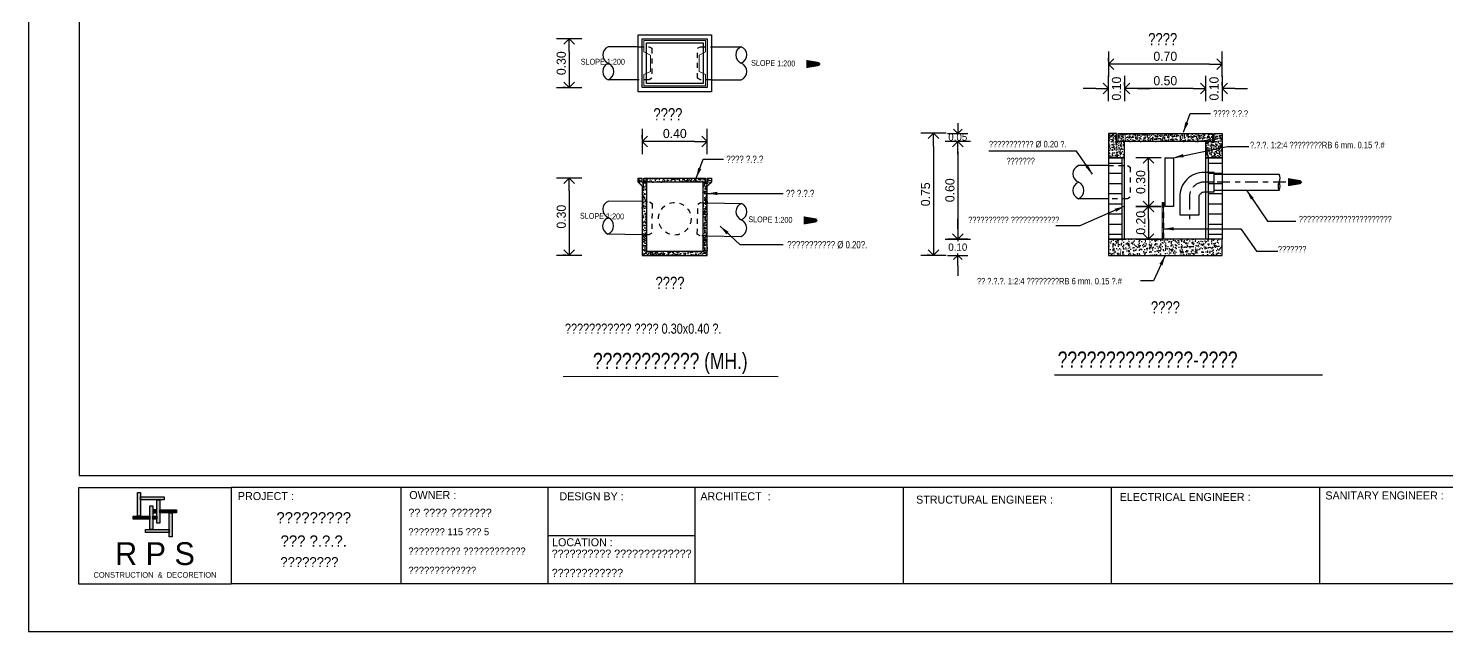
# Model space of a CAD drawing. Header units: inches. Extents: x -1366 to 1207, y -585 to 2554.
# Drawn here: x 712.48 to 740.4, y 2044.13 to 2056 of the extents above; entities that cross this region are included whole.
import ezdxf
from ezdxf.enums import TextEntityAlignment as Align

# ---------------------------------------------------------------- set-up
doc = ezdxf.new("R2010")
doc.units = ezdxf.units.IN
doc.header["$MEASUREMENT"] = 0
doc.header["$PDSIZE"] = 0.05
doc.linetypes.add('CENTER', pattern=[1.625, 1.25, -0.125, 0.125, -0.125])
doc.linetypes.add('HIDDEN2', pattern=[0.1875, 0.125, -0.0625])
doc.layers.get('0').update_dxf_attribs({"linetype": 'CONTINUOUS'})
doc.layers.get('DEFPOINTS').update_dxf_attribs({"linetype": 'CONTINUOUS'})
for name, color, linetype in [('2', 2, 'CONTINUOUS'), ('A-TEXT', 6, 'CONTINUOUS'), ('DIM_WAST', 20, 'CONTINUOUS'), ('DIMENSION', 1, 'CONTINUOUS'), ('HATCH', 8, 'CONTINUOUS'), ('HEAD', 7, 'CONTINUOUS'), ('L', 2, 'CONTINUOUS'), ('Line', 6, 'CONTINUOUS'), ('PUMP', 7, 'CONTINUOUS'), ('TEXT', 4, 'CONTINUOUS'), ('WALL', 7, 'CONTINUOUS'), ('WAST', 2, 'CONTINUOUS')]:
    doc.layers.add(name, color=color, linetype=linetype)
doc.layers.add('A-WALL', color=2, linetype='CONTINUOUS', lineweight=13)
doc.layers.add('Bodr A3', color=13, linetype='CONTINUOUS', plot=False)
doc.styles.add('ANGS', font='angsana.shx', dxfattribs={"width": 0.8})
doc.styles.add('cordia', font='CordiaUPC.ttf')
doc.styles.add('ROMANS', font='THSarabun.ttf')
doc.styles.get("Standard").update_dxf_attribs({"font": 'CordiaUPC.ttf'})
doc.styles.add('style1', font='-DB 75 Narai', dxfattribs={"height": 0.125})
doc.styles.add('style2', font='THSarabun.ttf')
doc.styles.add('Style8', font='THSarabun.ttf')
doc.dimstyles.new('A-A100', dxfattribs={"dimtxt": 0.18, "dimasz": 0.25, "dimexe": 0.125, "dimexo": 0.0625, "dimgap": 0.0625, "dimtad": 1, "dimzin": 1, "dimdsep": 46, "dimtxsty": 'ROMANS', "dimblk": 'aaa', "dimblk1": 'aaa', "dimblk2": 'aaa', "dimsah": 1, "dimcen": 0.18, "dimclrd": 251, "dimclre": 254, "dimclrt": 254, "dimadec": 0, "dimazin": 0, "dimtfac": 1, "dimtmove": 0, "dimatfit": 3, "dimldrblk": 'aaa', "dimfxl": 1, "dimarcsym": 0})
doc.dimstyles.new('A-A100-25', dxfattribs={"dimtxt": 0.18, "dimasz": 0.25, "dimexe": 0.1, "dimexo": 0, "dimgap": 0.09, "dimtad": 1, "dimlfac": 0.25, "dimzin": 1, "dimdsep": 46, "dimtxsty": 'cordia', "dimblk1": 'aaa', "dimblk2": 'aaa', "dimsah": 1, "dimcen": 0.18, "dimclrd": 1, "dimclre": 3, "dimclrt": 2, "dimadec": 0, "dimazin": 0, "dimtfac": 1, "dimtix": 1, "dimtmove": 2, "dimatfit": 3, "dimfxl": 1, "dimarcsym": 0})
pattern_1 = [(50, (385.46768, 2041.58485), (0.109310801, -0.009563451), [0.01143, -0.12573]), (355, (385.46768, 2041.58485), (-0.021145696, 0.114633986), [0.009144, -0.100584]), (100.451, (385.47679, 2041.58405), (0.0881655, 0.105070013), [0.009714, -0.106854]), (46.1842, (385.46768, 2041.61533), (0.162647425, -0.025225397), [0.017145, -0.188595]), (96.6356, (385.48124, 2041.61322), (0.14244254, 0.14845533), [0.014571, -0.160281]), (351.184, (385.46768, 2041.61533), (0.14244276, 0.14845507), [0.013716, -0.150876]), (21, (385.48292, 2041.60771), (0.090968928, -0.06135931), [0.01143, -0.12573]), (326, (385.48292, 2041.6077), (0.037081217, 0.11051278), [0.009144, -0.100584]), (71.4514, (385.4905, 2041.60259), (0.128049894, 0.049153715), [0.009714, -0.106854]), (37.5, (385.46768, 2041.584846), (0.001853162, 0.0507330233), [0, -0.0993648, 0, -0.102108, 0, -0.100965]), (7.5, (385.46768, 2041.584846), (0.0400917975, 0.060108345), [0, -0.0582168, 0, -0.0970788, 0, -0.038481]), (327.5, (385.433697, 2041.584846), (0.081354357, -0.0034372464), [0, -0.0381, 0, -0.118872, 0, -0.157734]), (317.5, (385.41846, 2041.584846), (0.088877509, 0.015255895), [0, -0.04953, 0, -0.0789432, 0, -0.112014])]
pattern_2 = [(50, (394.93572, 2052.63589), (0.109310801, -0.009563451), [0.01143, -0.12573]), (355, (394.93572, 2052.63589), (-0.021145696, 0.114633986), [0.009144, -0.100584]), (100.451, (394.94483, 2052.63509), (0.0881655, 0.105070013), [0.009714, -0.106854]), (46.1842, (394.93572, 2052.66637), (0.162647425, -0.025225397), [0.017145, -0.188595]), (96.6356, (394.94927, 2052.66427), (0.14244254, 0.14845533), [0.014571, -0.160281]), (351.184, (394.93572, 2052.66637), (0.14244276, 0.14845507), [0.013716, -0.150876]), (21, (394.95096, 2052.65875), (0.090968928, -0.06135931), [0.01143, -0.12573]), (326, (394.95096, 2052.65875), (0.037081217, 0.11051278), [0.009144, -0.100584]), (71.4514, (394.95854, 2052.65364), (0.128049894, 0.049153715), [0.009714, -0.106854]), (37.5, (394.93572, 2052.63589), (0.001853162, 0.0507330233), [0, -0.0993648, 0, -0.102108, 0, -0.100965]), (7.5, (394.93572, 2052.63589), (0.0400917975, 0.060108345), [0, -0.0582168, 0, -0.0970788, 0, -0.038481]), (327.5, (394.901735, 2052.63589), (0.081354357, -0.0034372464), [0, -0.0381, 0, -0.118872, 0, -0.157734]), (317.5, (394.886495, 2052.63589), (0.088877509, 0.015255895), [0, -0.04953, 0, -0.0789432, 0, -0.112014])]

# ---------------------------------------------------------------- blocks, each defined once
blk = doc.blocks.new('aaa')
for p, q in [((-1, 0), (0, 0)), ((0, 0), (-0.42, 0.42)), ((-0.42, -0.42), (0, 0)), ((0, -1), (0, 1))]:
    blk.add_line(p, q)
blk = doc.blocks.new('*D773')
at = {"layer": 'DEFPOINTS', "color": 0, "linetype": 'Continuous', "transparency": 16777216}
for p in [(723.127, 2055.792), (723.127, 2054.832), (723.127, 2054.832)]:
    blk.add_point(p, dxfattribs=at)
at = {"layer": 'DIMENSION', "color": 3, "linetype": 'Continuous', "lineweight": -2, "transparency": 16777216}
for p, q in [((723.064, 2055.792), (723.002, 2055.792)), ((723.064, 2054.832), (723.002, 2054.832))]:
    blk.add_line(p, q, dxfattribs=at)
at = {"layer": 'DIMENSION', "color": 1, "linetype": 'Continuous', "lineweight": -2, "transparency": 16777216}
blk.add_line((723.127, 2055.542), (723.127, 2055.082), dxfattribs=at)
at = {"layer": 'DIMENSION', "color": 1, "linetype": 'Continuous', "lineweight": -2, "transparency": 16777216, "xscale": 0.25, "yscale": 0.25, "zscale": 0.25}
for p, rotation in [((723.127, 2055.792), 90), ((723.127, 2054.832), 270)]:
    blk.add_blockref('aaa', p, dxfattribs=dict(at, rotation=rotation))
at = {"layer": 'DIMENSION', "color": 2, "linetype": 'Continuous', "transparency": 16777216, "insert": (722.972, 2055.312), "char_height": 0.18, "attachment_point": 5, "rotation": 90, "style": 'ROMANS'}
blk.add_mtext('0.30', dxfattribs=at)
blk = doc.blocks.new('*D774')
at = {"layer": 'DEFPOINTS', "color": 0, "linetype": 'Continuous', "transparency": 16777216}
for p in [(724.567, 2053.773), (724.567, 2053.773), (725.847, 2053.773)]:
    blk.add_point(p, dxfattribs=at)
at = {"layer": 'DIMENSION', "color": 3, "linetype": 'Continuous', "lineweight": -2, "transparency": 16777216}
for p, q in [((724.567, 2053.835), (724.567, 2053.898)), ((725.847, 2053.835), (725.847, 2053.898))]:
    blk.add_line(p, q, dxfattribs=at)
at = {"layer": 'DIMENSION', "color": 1, "linetype": 'Continuous', "lineweight": -2, "transparency": 16777216}
blk.add_line((725.597, 2053.773), (724.817, 2053.773), dxfattribs=at)
at = {"layer": 'DIMENSION', "color": 1, "linetype": 'Continuous', "lineweight": -2, "transparency": 16777216, "xscale": 0.25, "yscale": 0.25, "zscale": 0.25, "rotation": 180}
blk.add_blockref('aaa', (724.567, 2053.773), dxfattribs=at)
at = {"layer": 'DIMENSION', "color": 1, "linetype": 'Continuous', "lineweight": -2, "transparency": 16777216, "xscale": 0.25, "yscale": 0.25, "zscale": 0.25}
blk.add_blockref('aaa', (725.847, 2053.773), dxfattribs=at)
at = {"layer": 'DIMENSION', "color": 2, "linetype": 'Continuous', "transparency": 16777216, "insert": (725.207, 2053.928), "char_height": 0.18, "attachment_point": 5, "style": 'ROMANS'}
blk.add_mtext('0.40', dxfattribs=at)
blk = doc.blocks.new('*D775')
at = {"layer": 'DEFPOINTS', "color": 0, "linetype": 'Continuous', "transparency": 16777216}
for p in [(723.127, 2053.053), (723.127, 2051.533), (723.127, 2051.533)]:
    blk.add_point(p, dxfattribs=at)
at = {"layer": 'DIMENSION', "color": 3, "linetype": 'Continuous', "lineweight": -2, "transparency": 16777216}
for p, q in [((723.064, 2053.053), (723.002, 2053.053)), ((723.064, 2051.533), (723.002, 2051.533))]:
    blk.add_line(p, q, dxfattribs=at)
at = {"layer": 'DIMENSION', "color": 1, "linetype": 'Continuous', "lineweight": -2, "transparency": 16777216}
blk.add_line((723.127, 2052.803), (723.127, 2051.783), dxfattribs=at)
at = {"layer": 'DIMENSION', "color": 1, "linetype": 'Continuous', "lineweight": -2, "transparency": 16777216, "xscale": 0.25, "yscale": 0.25, "zscale": 0.25}
for p, rotation in [((723.127, 2053.053), 90), ((723.127, 2051.533), 270)]:
    blk.add_blockref('aaa', p, dxfattribs=dict(at, rotation=rotation))
at = {"layer": 'DIMENSION', "color": 2, "linetype": 'Continuous', "transparency": 16777216, "insert": (722.972, 2052.293), "char_height": 0.18, "attachment_point": 5, "rotation": 90, "style": 'ROMANS'}
blk.add_mtext('0.30', dxfattribs=at)
blk = doc.blocks.new('*D778')
at = {"layer": 'DEFPOINTS', "color": 0, "linetype": 'Continuous', "transparency": 16777216}
for p in [(733.744, 2055.293), (733.744, 2055.293), (735.984, 2055.293)]:
    blk.add_point(p, dxfattribs=at)
at = {"layer": 'DIMENSION', "color": 3, "linetype": 'Continuous', "lineweight": -2, "transparency": 16777216}
for p, q in [((733.744, 2055.355), (733.744, 2055.418)), ((735.984, 2055.355), (735.984, 2055.418))]:
    blk.add_line(p, q, dxfattribs=at)
at = {"layer": 'DIMENSION', "color": 1, "linetype": 'Continuous', "lineweight": -2, "transparency": 16777216}
blk.add_line((735.734, 2055.293), (733.994, 2055.293), dxfattribs=at)
at = {"layer": 'DIMENSION', "color": 1, "linetype": 'Continuous', "lineweight": -2, "transparency": 16777216, "xscale": 0.25, "yscale": 0.25, "zscale": 0.25, "rotation": 180}
blk.add_blockref('aaa', (733.744, 2055.293), dxfattribs=at)
at = {"layer": 'DIMENSION', "color": 1, "linetype": 'Continuous', "lineweight": -2, "transparency": 16777216, "xscale": 0.25, "yscale": 0.25, "zscale": 0.25}
blk.add_blockref('aaa', (735.984, 2055.293), dxfattribs=at)
at = {"layer": 'DIMENSION', "color": 2, "linetype": 'Continuous', "transparency": 16777216, "insert": (734.864, 2055.447), "char_height": 0.18, "attachment_point": 5, "style": 'ROMANS'}
blk.add_mtext('0.70', dxfattribs=at)
blk = doc.blocks.new('*D779')
at = {"layer": 'DEFPOINTS', "color": 0, "linetype": 'Continuous', "transparency": 16777216}
for p in [(735.664, 2054.813), (735.984, 2054.813), (735.984, 2054.813)]:
    blk.add_point(p, dxfattribs=at)
at = {"layer": 'DIMENSION', "color": 3, "linetype": 'Continuous', "lineweight": -2, "transparency": 16777216}
for p, q in [((735.664, 2054.875), (735.664, 2054.938)), ((735.984, 2054.875), (735.984, 2054.938))]:
    blk.add_line(p, q, dxfattribs=at)
at = {"layer": 'DIMENSION', "color": 1, "linetype": 'Continuous', "lineweight": -2, "transparency": 16777216}
for p, q in [((735.414, 2054.813), (735.164, 2054.813)), ((735.664, 2054.813), (735.67, 2054.813)), ((735.984, 2054.813), (735.979, 2054.813)), ((736.234, 2054.813), (736.484, 2054.813))]:
    blk.add_line(p, q, dxfattribs=at)
at = {"layer": 'DIMENSION', "color": 1, "linetype": 'Continuous', "lineweight": -2, "transparency": 16777216, "xscale": 0.25, "yscale": 0.25, "zscale": 0.25}
blk.add_blockref('aaa', (735.664, 2054.813), dxfattribs=at)
at = {"layer": 'DIMENSION', "color": 1, "linetype": 'Continuous', "lineweight": -2, "transparency": 16777216, "xscale": 0.25, "yscale": 0.25, "zscale": 0.25, "rotation": 180}
blk.add_blockref('aaa', (735.984, 2054.813), dxfattribs=at)
at = {"layer": 'DIMENSION', "color": 2, "linetype": 'Continuous', "transparency": 16777216, "insert": (735.824, 2054.813), "char_height": 0.18, "attachment_point": 5, "rotation": 90, "style": 'ROMANS'}
blk.add_mtext('0.10', dxfattribs=at)
blk = doc.blocks.new('*D780')
at = {"layer": 'DEFPOINTS', "color": 0, "linetype": 'Continuous', "transparency": 16777216}
for p in [(733.744, 2054.813), (733.744, 2054.813), (734.064, 2054.813)]:
    blk.add_point(p, dxfattribs=at)
at = {"layer": 'DIMENSION', "color": 3, "linetype": 'Continuous', "lineweight": -2, "transparency": 16777216}
for p, q in [((733.744, 2054.875), (733.744, 2054.938)), ((734.064, 2054.875), (734.064, 2054.938))]:
    blk.add_line(p, q, dxfattribs=at)
at = {"layer": 'DIMENSION', "color": 1, "linetype": 'Continuous', "lineweight": -2, "transparency": 16777216}
for p, q in [((733.494, 2054.813), (733.244, 2054.813)), ((733.744, 2054.813), (733.75, 2054.813)), ((734.064, 2054.813), (734.059, 2054.813)), ((734.314, 2054.813), (734.564, 2054.813))]:
    blk.add_line(p, q, dxfattribs=at)
at = {"layer": 'DIMENSION', "color": 1, "linetype": 'Continuous', "lineweight": -2, "transparency": 16777216, "xscale": 0.25, "yscale": 0.25, "zscale": 0.25}
blk.add_blockref('aaa', (733.744, 2054.813), dxfattribs=at)
at = {"layer": 'DIMENSION', "color": 1, "linetype": 'Continuous', "lineweight": -2, "transparency": 16777216, "xscale": 0.25, "yscale": 0.25, "zscale": 0.25, "rotation": 180}
blk.add_blockref('aaa', (734.064, 2054.813), dxfattribs=at)
at = {"layer": 'DIMENSION', "color": 2, "linetype": 'Continuous', "transparency": 16777216, "insert": (733.904, 2054.813), "char_height": 0.18, "attachment_point": 5, "rotation": 90, "style": 'ROMANS'}
blk.add_mtext('0.10', dxfattribs=at)
blk = doc.blocks.new('*D781')
at = {"layer": 'DEFPOINTS', "color": 0, "linetype": 'Continuous', "transparency": 16777216}
for p in [(734.064, 2054.813), (734.064, 2054.813), (735.664, 2054.813)]:
    blk.add_point(p, dxfattribs=at)
at = {"layer": 'DIMENSION', "color": 3, "linetype": 'Continuous', "lineweight": -2, "transparency": 16777216}
for p, q in [((734.064, 2054.875), (734.064, 2054.938)), ((735.664, 2054.875), (735.664, 2054.938))]:
    blk.add_line(p, q, dxfattribs=at)
at = {"layer": 'DIMENSION', "color": 1, "linetype": 'Continuous', "lineweight": -2, "transparency": 16777216}
blk.add_line((735.414, 2054.813), (734.314, 2054.813), dxfattribs=at)
at = {"layer": 'DIMENSION', "color": 1, "linetype": 'Continuous', "lineweight": -2, "transparency": 16777216, "xscale": 0.25, "yscale": 0.25, "zscale": 0.25, "rotation": 180}
blk.add_blockref('aaa', (734.064, 2054.813), dxfattribs=at)
at = {"layer": 'DIMENSION', "color": 1, "linetype": 'Continuous', "lineweight": -2, "transparency": 16777216, "xscale": 0.25, "yscale": 0.25, "zscale": 0.25}
blk.add_blockref('aaa', (735.664, 2054.813), dxfattribs=at)
at = {"layer": 'DIMENSION', "color": 2, "linetype": 'Continuous', "transparency": 16777216, "insert": (734.864, 2054.967), "char_height": 0.18, "attachment_point": 5, "style": 'ROMANS'}
blk.add_mtext('0.50', dxfattribs=at)
blk = doc.blocks.new('*D782')
at = {"layer": 'DEFPOINTS', "color": 0, "linetype": 'Continuous', "transparency": 16777216}
for p in [(730.299, 2053.933), (730.299, 2051.533), (730.299, 2051.533)]:
    blk.add_point(p, dxfattribs=at)
at = {"layer": 'DIMENSION', "color": 3, "linetype": 'Continuous', "lineweight": -2, "transparency": 16777216}
for p, q in [((730.236, 2053.933), (730.174, 2053.933)), ((730.236, 2051.533), (730.174, 2051.533))]:
    blk.add_line(p, q, dxfattribs=at)
at = {"layer": 'DIMENSION', "color": 1, "linetype": 'Continuous', "lineweight": -2, "transparency": 16777216}
blk.add_line((730.299, 2053.683), (730.299, 2051.783), dxfattribs=at)
at = {"layer": 'DIMENSION', "color": 1, "linetype": 'Continuous', "lineweight": -2, "transparency": 16777216, "xscale": 0.25, "yscale": 0.25, "zscale": 0.25}
for p, rotation in [((730.299, 2053.933), 90), ((730.299, 2051.533), 270)]:
    blk.add_blockref('aaa', p, dxfattribs=dict(at, rotation=rotation))
at = {"layer": 'DIMENSION', "color": 2, "linetype": 'Continuous', "transparency": 16777216, "insert": (730.144, 2052.733), "char_height": 0.18, "attachment_point": 5, "rotation": 90, "style": 'ROMANS'}
blk.add_mtext('0.75', dxfattribs=at)
blk = doc.blocks.new('*D783')
at = {"layer": 'DEFPOINTS', "color": 0, "linetype": 'Continuous', "transparency": 16777216}
for p in [(730.779, 2053.773), (730.779, 2051.853), (730.779, 2051.853)]:
    blk.add_point(p, dxfattribs=at)
at = {"layer": 'DIMENSION', "color": 3, "linetype": 'Continuous', "lineweight": -2, "transparency": 16777216}
for p, q in [((730.716, 2053.773), (730.654, 2053.773)), ((730.716, 2051.853), (730.654, 2051.853))]:
    blk.add_line(p, q, dxfattribs=at)
at = {"layer": 'DIMENSION', "color": 1, "linetype": 'Continuous', "lineweight": -2, "transparency": 16777216}
blk.add_line((730.779, 2053.523), (730.779, 2052.103), dxfattribs=at)
at = {"layer": 'DIMENSION', "color": 1, "linetype": 'Continuous', "lineweight": -2, "transparency": 16777216, "xscale": 0.25, "yscale": 0.25, "zscale": 0.25}
for p, rotation in [((730.779, 2053.773), 90), ((730.779, 2051.853), 270)]:
    blk.add_blockref('aaa', p, dxfattribs=dict(at, rotation=rotation))
at = {"layer": 'DIMENSION', "color": 2, "linetype": 'Continuous', "transparency": 16777216, "insert": (730.624, 2052.813), "char_height": 0.18, "attachment_point": 5, "rotation": 90, "style": 'ROMANS'}
blk.add_mtext('0.60', dxfattribs=at)
blk = doc.blocks.new('*D784')
at = {"layer": 'DEFPOINTS', "color": 0, "linetype": 'Continuous', "transparency": 16777216}
for p in [(734.536, 2053.453), (734.536, 2052.493), (734.536, 2052.493)]:
    blk.add_point(p, dxfattribs=at)
at = {"layer": 'DIMENSION', "color": 3, "linetype": 'Continuous', "lineweight": -2, "transparency": 16777216}
for p, q in [((734.473, 2053.453), (734.411, 2053.453)), ((734.473, 2052.493), (734.411, 2052.493))]:
    blk.add_line(p, q, dxfattribs=at)
at = {"layer": 'DIMENSION', "color": 1, "linetype": 'Continuous', "lineweight": -2, "transparency": 16777216}
blk.add_line((734.536, 2053.203), (734.536, 2052.743), dxfattribs=at)
at = {"layer": 'DIMENSION', "color": 1, "linetype": 'Continuous', "lineweight": -2, "transparency": 16777216, "xscale": 0.25, "yscale": 0.25, "zscale": 0.25}
for p, rotation in [((734.536, 2053.453), 90), ((734.536, 2052.493), 270)]:
    blk.add_blockref('aaa', p, dxfattribs=dict(at, rotation=rotation))
at = {"layer": 'DIMENSION', "color": 2, "linetype": 'Continuous', "transparency": 16777216, "insert": (734.381, 2052.973), "char_height": 0.18, "attachment_point": 5, "rotation": 90, "style": 'ROMANS'}
blk.add_mtext('0.30', dxfattribs=at)
blk = doc.blocks.new('*D785')
at = {"layer": 'DEFPOINTS', "color": 0, "linetype": 'Continuous', "transparency": 16777216}
for p in [(734.536, 2052.493), (734.536, 2051.853), (734.536, 2051.853)]:
    blk.add_point(p, dxfattribs=at)
at = {"layer": 'DIMENSION', "color": 3, "linetype": 'Continuous', "lineweight": -2, "transparency": 16777216}
for p, q in [((734.473, 2052.493), (734.411, 2052.493)), ((734.473, 2051.853), (734.411, 2051.853))]:
    blk.add_line(p, q, dxfattribs=at)
at = {"layer": 'DIMENSION', "color": 1, "linetype": 'Continuous', "lineweight": -2, "transparency": 16777216}
blk.add_line((734.536, 2052.243), (734.536, 2052.103), dxfattribs=at)
at = {"layer": 'DIMENSION', "color": 1, "linetype": 'Continuous', "lineweight": -2, "transparency": 16777216, "xscale": 0.25, "yscale": 0.25, "zscale": 0.25}
for p, rotation in [((734.536, 2052.493), 90), ((734.536, 2051.853), 270)]:
    blk.add_blockref('aaa', p, dxfattribs=dict(at, rotation=rotation))
at = {"layer": 'DIMENSION', "color": 2, "linetype": 'Continuous', "transparency": 16777216, "insert": (734.381, 2052.173), "char_height": 0.18, "attachment_point": 5, "rotation": 90, "style": 'ROMANS'}
blk.add_mtext('0.20', dxfattribs=at)

msp = doc.modelspace()

# ---------------------------------------------------------------- hatches: boundary and pattern name
at = {"layer": 'HATCH'}
h = msp.add_hatch(dxfattribs=at)
h.set_pattern_fill('LINE', color=8, scale=1.6, style=0)
h.set_pattern_definition([(180, (2778.25197, 3172.34718), (0, 0.2), [])])
h.paths.add_polyline_path([(734.0161, 2053.4525), (733.7441, 2053.4525), (733.7441, 2051.8525), (734.0161, 2051.8525)])
h = msp.add_hatch(dxfattribs=at)
h.set_pattern_fill('LINE', color=8, scale=1.6, style=0)
h.set_pattern_definition([(7e-15, (-1308.52383, 3172.34718), (0, 0.2), [])])
h.paths.add_polyline_path([(735.7121, 2053.4525), (735.9841, 2053.4525), (735.9841, 2051.8525), (735.7121, 2051.8525)])
at = {"layer": 'L'}
h = msp.add_hatch(dxfattribs=at)
h.set_pattern_fill('AR-CONC', color=250, scale=0.0006, style=0)
h.set_pattern_definition(pattern_2)
h.paths.add_polyline_path([(734.0641, 2053.7725), (733.9041, 2053.7725), (733.9041, 2053.9325), (733.7441, 2053.9325), (733.7441, 2053.4525), (734.0161, 2053.4525), (734.0641, 2053.4525)])
h = msp.add_hatch(dxfattribs=at)
h.set_pattern_fill('AR-CONC', color=250, scale=0.0006, style=0)
h.set_pattern_definition(pattern_2)
h.paths.add_polyline_path([(735.7921, 2053.9325), (733.9361, 2053.9325), (733.9361, 2053.7725), (734.0641, 2053.7725), (735.7921, 2053.7725)])
h = msp.add_hatch(dxfattribs=at)
h.set_pattern_fill('AR-CONC', color=250, scale=0.0006, style=0)
h.set_pattern_definition(pattern_2)
h.paths.add_polyline_path([(735.9841, 2053.9325), (735.8241, 2053.9325), (735.8241, 2053.7725), (735.6641, 2053.7725), (735.6641, 2053.4525), (735.9841, 2053.4525)])
h = msp.add_hatch(dxfattribs=at)
h.set_pattern_fill('AR-CONC', color=250, scale=0.0006, style=0)
h.set_pattern_definition(pattern_1)
h.paths.add_polyline_path([(725.9266, 2053.0525), (725.8466, 2053.0525), (725.8466, 2052.9725), (725.7666, 2052.9725), (725.7666, 2052.5882), (725.8408, 2052.5895), (725.8466, 2052.5896), (725.8466, 2052.8925), (725.9266, 2052.9725)])
h.paths.add_polyline_path([(725.8466, 2052.5896), (725.8408, 2052.5895), (725.7666, 2052.5882), (725.7666, 2051.9376), (725.8466, 2051.939)])
h.paths.add_polyline_path([(725.8466, 2051.939), (725.7666, 2051.9376), (725.7666, 2051.6125), (724.6466, 2051.6125), (724.6466, 2051.9175), (724.5723, 2051.9162), (724.5666, 2051.9161), (724.5666, 2051.5325), (725.8466, 2051.5325)])
h.paths.add_polyline_path([(724.6466, 2052.568), (724.5666, 2052.5666), (724.5666, 2051.9161), (724.5723, 2051.9162), (724.6466, 2051.9175)])
h.paths.add_polyline_path([(724.6466, 2052.9725), (724.5986, 2052.9725), (724.5666, 2052.9725), (724.5666, 2053.0525), (724.4866, 2053.0525), (724.4866, 2052.9725), (724.5666, 2052.8925), (724.5666, 2052.5666), (724.6466, 2052.568)])
h = msp.add_hatch(dxfattribs=at)
h.set_pattern_fill('AR-CONC', color=250, scale=0.0006, style=0)
h.set_pattern_definition(pattern_1)
h.paths.add_polyline_path([(725.8146, 2052.9725), (725.8146, 2053.0525), (724.5986, 2053.0525), (724.5986, 2052.9725)])
h = msp.add_hatch(dxfattribs=at)
h.set_pattern_fill('AR-CONC', color=8, scale=0.0008, style=0)
h.set_pattern_definition([(50, (396.09627, 2050.47024), (0.145747735, -0.01275127), [0.01524, -0.16764]), (355, (396.09627, 2050.47024), (-0.02819426, 0.152845314), [0.012192, -0.134112]), (100.451, (396.10842, 2050.46917), (0.117554, 0.14009335), [0.012952, -0.142472]), (46.1842, (396.09627, 2050.51088), (0.21686323, -0.03363386), [0.02286, -0.25146]), (96.6356, (396.11434, 2050.50807), (0.18992339, 0.19794044), [0.019428, -0.213708]), (351.184, (396.09627, 2050.51088), (0.18992368, 0.1979401), [0.018288, -0.201168]), (21, (396.11659, 2050.50072), (0.121291904, -0.081812415), [0.01524, -0.16764]), (326, (396.11659, 2050.50072), (0.04944162, 0.14735037), [0.012192, -0.134112]), (71.4514, (396.1267, 2050.4939), (0.17073319, 0.065538286), [0.012952, -0.142472]), (37.5, (396.09627, 2050.470237), (0.002470883, 0.067644031), [0, -0.1324864, 0, -0.136144, 0, -0.13462]), (7.5, (396.09627, 2050.47024), (0.05345573, 0.08014446), [0, -0.0776224, 0, -0.1294384, 0, -0.051308]), (327.5, (396.05096, 2050.470237), (0.108472476, -0.004582995), [0, -0.0508, 0, -0.158496, 0, -0.210312]), (317.5, (396.03064, 2050.47024), (0.118503345, 0.020341193), [0, -0.06604, 0, -0.1052576, 0, -0.149352])])
h.paths.add_polyline_path([(733.7441, 2051.8525), (733.7441, 2051.5325), (735.9841, 2051.5325), (735.9841, 2051.8525), (735.7121, 2051.8525), (735.6641, 2051.8525)])
at = {"layer": 'WALL'}
h = msp.add_hatch(color=253, dxfattribs=at)
h.dxf.hatch_style = 1
h.paths.add_polyline_path([(714.6257, 2046.8681), (714.6853, 2046.8681), (714.6853, 2046.4017), (714.6257, 2046.4017)])
h = msp.add_hatch(color=253, dxfattribs=at)
h.dxf.hatch_style = 1
h.paths.add_polyline_path([(714.6853, 2046.7256), (714.6853, 2046.7851), (715.1517, 2046.7851), (715.1517, 2046.7256)])
h = msp.add_hatch(color=102, dxfattribs=at)
h.dxf.hatch_style = 1
h.paths.add_polyline_path([(714.8703, 2046.6073), (714.9299, 2046.6073), (714.9299, 2046.1408), (714.8703, 2046.1408)])
h = msp.add_hatch(color=253, dxfattribs=at)
h.dxf.hatch_style = 1
h.paths.add_polyline_path([(715.007, 2046.7256), (715.0666, 2046.7256), (715.0666, 2046.2621), (715.007, 2046.2621)])
h = msp.add_hatch(color=253, dxfattribs=at)
h.dxf.hatch_style = 1
h.paths.add_polyline_path([(714.5441, 2046.3422), (714.5441, 2046.4017), (714.8703, 2046.4017), (714.8703, 2046.3422)])
h = msp.add_hatch(color=102, dxfattribs=at)
h.dxf.hatch_style = 1
h.paths.add_polyline_path([(715.007, 2046.4647), (715.007, 2046.5243), (714.9299, 2046.5243), (714.9299, 2046.4647)])
h = msp.add_hatch(color=253, dxfattribs=at)
h.dxf.hatch_style = 1
h.paths.add_polyline_path([(714.9299, 2046.3422), (714.9299, 2046.4017), (715.007, 2046.4017), (715.007, 2046.3422)])
h = msp.add_hatch(color=102, dxfattribs=at)
h.dxf.hatch_style = 1
h.paths.add_polyline_path([(715.0666, 2046.4647), (715.0666, 2046.5243), (715.3942, 2046.5243), (715.3942, 2046.4647)])
h = msp.add_hatch(color=102, dxfattribs=at)
h.dxf.hatch_style = 1
h.paths.add_polyline_path([(715.2516, 2046.4647), (715.3112, 2046.4647), (715.3112, 2045.9983), (715.2516, 2045.9983)])
h = msp.add_hatch(color=102, dxfattribs=at)
h.dxf.hatch_style = 1
h.paths.add_polyline_path([(714.7887, 2046.0813), (714.7887, 2046.1408), (715.2516, 2046.1408), (715.2516, 2046.0813)])

# ---------------------------------------------------------------- linework, layer by layer
at = {"lineweight": 9}
msp.add_lwpolyline([(734.8001, 2052.5725), (734.8321, 2052.5725), (734.8321, 2051.8525), (734.8001, 2051.8525)], close=True, dxfattribs=at)
at = {"layer": '2', "color": 1}
msp.add_line((736.6624, 2051.6166), (737.0816, 2051.6166), dxfattribs=at)
at = {"layer": 'A-WALL', "color": 1}
msp.add_lwpolyline([(724.7266, 2055.1508), (724.7266, 2055.472), (724.5986, 2055.536), (724.5986, 2055.76), (725.8146, 2055.76), (725.8146, 2055.536), (725.6866, 2055.472), (725.6866, 2055.152), (725.8146, 2055.088), (725.8146, 2054.864), (724.5986, 2054.864), (724.5986, 2055.0868)], close=True, dxfattribs=at)
at = {"layer": 'Bodr A3'}
msp.add_lwpolyline([(712.4794, 2044.1307), (754.4794, 2044.1307), (754.4794, 2073.8307), (712.4794, 2073.8307)], close=True, dxfattribs=at)
at = {"layer": 'DIM_WAST', "color": 8, "linetype": 'CENTER', "ltscale": 0.2}
msp.add_lwpolyline([(737.2371, 2052.9719), (735.8241, 2052.9719), (735.628, 2052.9719, 0.4142136), (735.34, 2052.6839), (735.34, 2052.2469)], format="xyb", dxfattribs=at)
at = {"layer": 'DIMENSION', "color": 1, "linetype": 'Continuous'}
for p, q in [((730.7785, 2053.5725), (730.7785, 2052.4125)), ((730.7785, 2052.0525), (730.7785, 2052.2525)), ((730.7785, 2051.8525), (730.7785, 2051.8145)), ((730.7785, 2051.5325), (730.7785, 2051.5705)), ((730.7785, 2051.3325), (730.7785, 2051.1325))]:
    msp.add_line(p, q, dxfattribs=at)
at = {"layer": 'DIMENSION', "color": 3, "linetype": 'Continuous'}
for p, q in [((730.8285, 2051.8525), (730.8785, 2051.8525)), ((730.8285, 2051.5325), (730.8785, 2051.5325))]:
    msp.add_line(p, q, dxfattribs=at)
at = {"layer": 'HATCH', "color": 8}
for points in [[(734.0161, 2053.4525), (733.7441, 2053.4525), (733.7441, 2051.8525), (734.0161, 2051.8525)], [(735.7121, 2053.4525), (735.9841, 2053.4525), (735.9841, 2051.8525), (735.7121, 2051.8525)]]:
    msp.add_lwpolyline(points, close=True, dxfattribs=at)
at = {"layer": 'HEAD', "color": 150}
for p, q in [((719.8226, 2045.0758), (719.8226, 2046.9671)), ((722.7167, 2045.0758), (722.7167, 2046.9671)), ((725.6108, 2045.0758), (725.6108, 2046.9671)), ((729.7086, 2045.0758), (729.7086, 2046.9671)), ((733.8064, 2045.0758), (733.8064, 2046.9671)), ((737.9042, 2045.0758), (737.9042, 2046.9671)), ((722.7167, 2046.0215), (725.6108, 2046.0215))]:
    msp.add_line(p, q, dxfattribs=at)
at = {"layer": 'HEAD', "color": 5}
msp.add_lwpolyline([(713.4794, 2047.2032), (753.4794, 2047.2032), (753.4794, 2072.8307), (713.4794, 2072.8307)], close=True, dxfattribs=at)
at = {"layer": 'HEAD', "color": 150}
msp.add_lwpolyline([(716.4696, 2045.0758), (753.4794, 2045.0758), (753.4794, 2046.9671), (716.4696, 2046.9671)], close=True, dxfattribs=at)
at = {"layer": 'L'}
for p, q in [((724.4866, 2055.6366), (723.8965, 2055.6366)), ((725.9266, 2055.6372), (726.5166, 2055.6372)), ((724.4866, 2054.9862), (723.8965, 2054.9862)), ((725.9266, 2054.9868), (726.5166, 2054.9868)), ((733.7441, 2053.2972), (733.154, 2053.2972)), ((724.4866, 2053.0525), (724.5666, 2053.0525)), ((724.4866, 2052.9725), (724.4866, 2053.0525)), ((724.4866, 2052.9725), (724.5666, 2052.8925)), ((724.5666, 2052.9725), (724.5666, 2053.0525)), ((724.5666, 2052.9725), (724.6466, 2052.9725)), ((725.7666, 2052.9725), (725.8466, 2052.9725)), ((725.8466, 2053.0525), (725.9266, 2053.0525)), ((725.8466, 2053.0525), (725.8466, 2052.9725)), ((725.8466, 2052.8925), (725.9266, 2052.9725)), ((725.9266, 2053.0525), (725.9266, 2052.9725)), ((724.5723, 2052.5889), (723.9024, 2052.6006)), ((725.8521, 2052.5671), (726.5221, 2052.5554)), ((733.7441, 2052.6467), (733.154, 2052.6467)), ((724.561, 2051.9385), (723.891, 2051.9502)), ((725.8408, 2051.9168), (726.5107, 2051.9051))]:
    msp.add_line(p, q, dxfattribs=at)
at = {"layer": 'L', "color": 3, "linetype": 'HIDDEN2', "ltscale": 0.75}
for p, q in [((734.8001, 2052.5725), (734.8001, 2051.8525)), ((734.8321, 2052.5725), (734.8321, 2051.8525))]:
    msp.add_line(p, q, dxfattribs=at)
at = {"layer": 'L'}
for points in [[(725.9266, 2055.872), (725.9266, 2054.752), (724.4866, 2054.752), (724.4866, 2055.872)], [(725.8466, 2054.832), (724.5666, 2054.832), (724.5666, 2055.792), (725.8466, 2055.792)], [(724.5986, 2053.0525), (725.8146, 2053.0525), (725.8146, 2052.9725), (724.5986, 2052.9725)]]:
    msp.add_lwpolyline(points, close=True, dxfattribs=at)
for points in [[(723.8965, 2055.6366, 0.6666667), (723.8965, 2055.3114, 0.6666667), (723.8965, 2054.9862, 0.6666667), (723.8965, 2055.3114)], [(726.5166, 2054.9868, 0.6666667), (726.5166, 2055.312, 0.6666667), (726.5166, 2055.6372, 0.6666667), (726.5166, 2055.312)], [(733.154, 2053.2972, 0.6666667), (733.154, 2052.9719, 0.6666667), (733.154, 2052.6467, 0.6666667), (733.154, 2052.9719)], [(723.9024, 2052.6006, 0.6666667), (723.8967, 2052.2754, 0.6666667), (723.891, 2051.9502, 0.6666667), (723.8967, 2052.2754)], [(726.5107, 2051.9051, 0.6666667), (726.5164, 2052.2303, 0.6666667), (726.5221, 2052.5554, 0.6666667), (726.5164, 2052.2303)]]:
    msp.add_lwpolyline(points, format="xyb", dxfattribs=at)
at = {"layer": 'L', "color": 3}
for points in [[(734.0641, 2053.4525), (734.0641, 2053.7725), (733.9041, 2053.7725), (733.9041, 2053.9325), (733.7441, 2053.9325), (733.7441, 2053.4525), (734.0641, 2053.4525)], [(735.6641, 2053.4525), (735.6641, 2053.7725), (735.8241, 2053.7725), (735.8241, 2053.9325), (735.9841, 2053.9325), (735.9841, 2053.4525), (735.6641, 2053.4525)]]:
    msp.add_lwpolyline(points, dxfattribs=at)
for points in [[(735.7921, 2053.7725), (733.9361, 2053.7725), (733.9361, 2053.9325), (735.7921, 2053.9325)], [(734.0641, 2053.4525), (733.7441, 2053.4525), (733.7441, 2051.8525), (734.0641, 2051.8525)], [(735.0241, 2053.4525), (735.0241, 2052.4925), (734.8641, 2052.4925), (734.8641, 2053.4525)], [(735.6641, 2053.4525), (735.9841, 2053.4525), (735.9841, 2051.8525), (735.6641, 2051.8525)]]:
    msp.add_lwpolyline(points, close=True, dxfattribs=at)
at = {"layer": 'L'}
for points in [[(734.0641, 2053.7725), (733.9041, 2053.7725)], [(724.6466, 2052.9725), (724.6466, 2051.6125), (725.7666, 2051.6125), (725.7666, 2052.9725)], [(724.5666, 2052.8925), (724.5666, 2051.5325), (725.8466, 2051.5325), (725.8466, 2052.8925)]]:
    msp.add_lwpolyline(points, dxfattribs=at)
at = {"layer": 'L', "color": 250, "linetype": 'HIDDEN2', "ltscale": 0.5}
msp.add_circle((725.2066, 2052.2525), 0.32, dxfattribs=at)
at = {"layer": 'Line', "color": 8, "linetype": 'HIDDEN2', "ltscale": 0.75}
for points in [[(724.4866, 2055.6366), (724.7034, 2055.6366), (724.7576, 2055.6053), (724.7576, 2055.0175), (724.7034, 2054.9862), (724.4866, 2054.9862)], [(725.9266, 2054.9868), (725.7097, 2054.9868), (725.6555, 2055.0181), (725.6555, 2055.6059), (725.7097, 2055.6372), (725.9266, 2055.6372)], [(724.5723, 2052.5889), (724.7091, 2052.5865), (724.7628, 2052.5543), (724.7525, 2051.9665), (724.6978, 2051.9361), (724.561, 2051.9385)], [(725.8408, 2051.9168), (725.704, 2051.9191), (725.6503, 2051.9514), (725.6606, 2052.5392), (725.7153, 2052.5695), (725.8521, 2052.5671)]]:
    msp.add_lwpolyline(points, dxfattribs=at)
at = {"layer": 'Line'}
msp.add_lwpolyline([(725.7666, 2054.912), (724.6466, 2054.912), (724.6466, 2055.712), (725.7666, 2055.712)], close=True, dxfattribs=at)
at = {"layer": 'Line', "color": 8, "linetype": 'HIDDEN2', "ltscale": 0.5}
msp.add_lwpolyline([(733.7441, 2053.2972), (734.1209, 2053.2972), (734.1751, 2053.2659), (734.1751, 2052.678), (734.1209, 2052.6467), (733.7441, 2052.6467)], dxfattribs=at)
at = {"layer": 'PUMP', "color": 1, "const_width": 0.0225}
for points in [[(723.0028, 2049.1503), (727.2428, 2049.1503)], [(732.6765, 2049.1774), (737.9601, 2049.1774)]]:
    msp.add_lwpolyline(points, dxfattribs=at)
at = {"layer": 'WALL', "color": 8}
msp.add_lwpolyline([(713.4751, 2046.9629), (716.4696, 2046.9629), (716.4696, 2045.0664), (713.4751, 2045.0664)], close=True, dxfattribs=at)
at = {"layer": 'WALL', "color": 253}
for points in [[(714.6257, 2046.8681), (714.6853, 2046.8681), (714.6853, 2046.4017), (714.6257, 2046.4017)], [(714.6853, 2046.7256), (714.6853, 2046.7851), (715.1517, 2046.7851), (715.1517, 2046.7256)], [(715.007, 2046.7256), (715.0666, 2046.7256), (715.0666, 2046.2621), (715.007, 2046.2621)], [(714.5441, 2046.3422), (714.5441, 2046.4017), (714.8703, 2046.4017), (714.8703, 2046.3422)], [(714.9299, 2046.3422), (714.9299, 2046.4017), (715.007, 2046.4017), (715.007, 2046.3422)]]:
    msp.add_lwpolyline(points, close=True, dxfattribs=at)
at = {"layer": 'WALL', "color": 102}
for points in [[(714.8703, 2046.6073), (714.9299, 2046.6073), (714.9299, 2046.1408), (714.8703, 2046.1408)], [(715.007, 2046.4647), (715.007, 2046.5243), (714.9299, 2046.5243), (714.9299, 2046.4647)], [(715.0666, 2046.4647), (715.0666, 2046.5243), (715.3942, 2046.5243), (715.3942, 2046.4647)], [(715.2516, 2046.4647), (715.3112, 2046.4647), (715.3112, 2045.9983), (715.2516, 2045.9983)], [(714.7887, 2046.0813), (714.7887, 2046.1408), (715.2516, 2046.1408), (715.2516, 2046.0813)]]:
    msp.add_lwpolyline(points, close=True, dxfattribs=at)
at = {"layer": 'WAST'}
for p, q in [((735.8241, 2053.1319), (737.1058, 2053.1319)), ((735.8241, 2052.8119), (737.1058, 2052.8119))]:
    msp.add_line(p, q, dxfattribs=at)
for points in [[(727.7993, 2055.296, 0.16, 0.096, 0), (727.9886, 2055.296, 0.224, 0, 0), (728.0777, 2055.296, 0, 0, 0)], [(737.2806, 2052.9719, 0.16, 0.096, 0), (737.47, 2052.9719, 0.224, 0, 0), (737.5591, 2052.9719, 0, 0, 0)], [(727.7444, 2052.2193, 0.16, 0.096, 0), (727.9338, 2052.2193, 0.224, 0, 0), (728.0228, 2052.2193, 0, 0, 0)]]:
    msp.add_lwpolyline(points, format="xyseb", dxfattribs=at)
msp.add_lwpolyline([(735.8241, 2052.7799), (735.8241, 2053.1639), (735.628, 2053.1639, 0.4142136), (735.148, 2052.6839), (735.148, 2052.3319), (735.532, 2052.3319), (735.532, 2052.6839, -0.4142136), (735.628, 2052.7799)], format="xyb", close=True, dxfattribs=at)
at = {"layer": 'WAST', "color": 4}
msp.add_lwpolyline([(733.7441, 2051.5325), (735.9841, 2051.5325), (735.9841, 2051.8525), (733.7441, 2051.8525)], close=True, dxfattribs=at)
at = {"layer": 'WAST'}
for centre, start, end in [((737.2435, 2052.8919), 149.8321, 210.1679), ((736.9682, 2053.0519), 329.8321, 30.1679), ((736.9682, 2052.8919), 329.8321, 30.1679)]:
    msp.add_arc(centre, 0.1592, start, end, dxfattribs=at)

# ---------------------------------------------------------------- block references
at = {"layer": 'DIMENSION', "color": 1, "linetype": 'Continuous', "yscale": 0.2, "zscale": 0.2}
for p, xscale, rotation in [((730.7785, 2053.9325), 0.2, 270), ((730.7785, 2051.8525), -0.2, 90), ((730.7785, 2051.5325), -0.2, 270)]:
    msp.add_blockref('aaa', p, dxfattribs=dict(at, xscale=xscale, rotation=rotation))

# ---------------------------------------------------------------- texts
at = {"layer": 'A-TEXT', "linetype": 'ByBlock', "style": 'ANGS', "width": 0.8}
for s, height, p in [('แปลน', 0.24, (734.5272, 2055.7858)), ('แปลน', 0.24, (724.7857, 2054.3081)), ('รูปตัด', 0.24, (724.8264, 2050.992)), ('รูปตัด', 0.24, (734.5804, 2050.5099)), ('บ่อพักสำเร็จรูป ขนาด 0.30x0.40 ม.', 0.2, (723.0436, 2050.0904))]:
    msp.add_text(s, height=height, dxfattribs=at).set_placement(p, align=Align.MIDDLE_LEFT)
at = {"layer": 'DIM_WAST', "color": 3, "style": 'ROMANS', "width": 0.85}
msp.add_text('SLOPE 1:200', height=0.1152, dxfattribs=at).set_placement((723.3547, 2055.2835))
for p in [(726.7077, 2055.2625), (723.3381, 2052.2544), (726.6528, 2052.1858)]:
    msp.add_text('SLOPE 1:200', height=0.1152, rotation=359, dxfattribs=at).set_placement(p)
at = {"layer": 'DIMENSION', "color": 2, "linetype": 'Continuous', "char_height": 0.144, "attachment_point": 5, "style": 'ROMANS'}
for s, insert in [('0.05', (730.7785, 2053.8585)), ('0.10', (730.7785, 2051.6925))]:
    msp.add_mtext(s, dxfattribs=dict(at, insert=insert))
at = {"layer": 'HEAD', "color": 2, "style": 'style1'}
for s, height, p in [('PROJECT :', 0.15761, (716.6055, 2046.7183)), ('OWNER :', 0.15761, (719.9792, 2046.7382)), ('DESIGN BY :', 0.157607, (722.9356, 2046.7137)), ('ARCHITECT  :', 0.157607, (725.7109, 2046.714)), ('ELECTRICAL ENGINEER :', 0.157607, (733.9657, 2046.7005)), ('SANITARY ENGINEER :', 0.157607, (738.0162, 2046.7301)), ('STRUCTURAL ENGINEER :', 0.157607, (729.9585, 2046.6483)), ('LOCATION :', 0.15761, (722.7913, 2045.809))]:
    msp.add_text(s, height=height, dxfattribs=at).set_placement(p)
at = {"layer": 'HEAD', "color": 7, "style": 'style2'}
for s, p in [('คุณ สิริกุล ฟุ้งกิตติกุล', (719.9617, 2046.3912)), ('ตำบลสันปูเลย อำเภอดอยสะเก็ด', (722.7831, 2045.5861)), ('จังหวัดเชียงใหม่', (722.7831, 2045.2075))]:
    msp.add_text(s, height=0.157607, dxfattribs=at).set_placement(p)
at = {"layer": 'HEAD', "style": 'Style8'}
for s, height, p in [('บ้านพักอาศัย', 0.219677, (718.0984, 2046.2601)), ('ชนิด ค.ส.ล.', 0.219677, (718.0984, 2045.803)), ('สูงชั้นเดียว', 0.192217, (718.0133, 2045.4036))]:
    msp.add_text(s, height=height, dxfattribs=at).set_placement(p, align=Align.CENTER)
at = {"layer": 'HEAD', "color": 6, "style": 'style2'}
for s, p in [('บ้านเลขที่ 115 หมู่ที่ 5', (719.9617, 2046.0262)), ('ตำบลท่าผาปุ้ม อำเภอแม่ลาน้อย', (719.9617, 2045.6475)), ('จังหวัดแม่ฮ่องสอน', (719.9617, 2045.2689))]:
    msp.add_text(s, height=0.137906, dxfattribs=at).set_placement(p)
at = {"layer": 'HEAD', "color": 150}
msp.add_text('R P S', height=0.44917, dxfattribs=at).set_placement((714.9724, 2045.6647), align=Align.MIDDLE)
at = {"layer": 'HEAD'}
msp.add_text('CONSTRUCTION  &  DECORETION', height=0.109797, dxfattribs=at).set_placement((714.9724, 2045.246), align=Align.MIDDLE)
at = {"layer": 'TEXT', "style": 'ANGS', "width": 0.8}
for s, height, p in [('ฝาบ่อ ค.ส.ล', 0.128, (735.8115, 2054.3227)), ('ท่อซีเมนต์ใยหิน %%C 0.20 ม.', 0.128, (731.3938, 2053.7201)), ('ค.ส.ล. 1:2:4 เสริมเหล็กRB 6 mm. 0.15 ม.#', 0.128, (736.5335, 2053.7028)), ('ฝาบ่อ ค.ส.ล', 0.144, (726.2218, 2053.4226)), ('จากบ่อพัก', 0.128, (731.7387, 2053.3883)), ('บ่อ ค.ส.ล', 0.144, (727.3973, 2052.7494)), ('ก่ออิฐครึ่งแผ่น ฉาบขัดมันภายใน', 0.128, (730.985, 2052.2298)), ('ท่อระบบายน้ำออกสู่ท่อสาธารณะ', 0.128, (737.4937, 2052.2444)), ('ท่อซีเมนต์ใยหิน %%C 0.20ม.', 0.144, (727.4204, 2051.7428)), ('แผ่นกั้นน้ำ', 0.128, (737.0844, 2051.6537)), ('พื้น ค.ส.ล. 1:2:4 เสริมเหล็กRB 6 mm. 0.15 ม.#', 0.128, (731.1583, 2051.0252))]:
    msp.add_text(s, height=height, dxfattribs=at).set_placement(p, align=Align.MIDDLE_LEFT)
at = {"layer": 'TEXT', "color": 5, "style": 'ANGS', "width": 0.8}
msp.add_text('แบบขยายบ่อพัก (MH.)', height=0.32, dxfattribs=at).set_placement((725.1182, 2049.2942), align=Align.CENTER)
msp.add_text('แบบขยายบ่อดักขยะ-ไขมัน', height=0.32, dxfattribs=at).set_placement((732.7459, 2049.3213))

# ---------------------------------------------------------------- dimensions: what is measured, and where the dimension line sits
at = {"layer": 'DIMENSION', "color": 7, "linetype": 'Continuous'}
for base, p1, p2, angle, text, picture, middle in [((723.1266, 2054.832), (723.1266, 2055.792), (723.1266, 2054.832), 270, '0.30', '*D773', (722.9716, 2055.312)), ((733.7441, 2055.2925), (735.9841, 2055.2925), (733.7441, 2055.2925), 180, '0.70', '*D778', (734.8641, 2055.4471)), ((734.0641, 2054.8125), (735.6641, 2054.8125), (734.0641, 2054.8125), 180, '0.50', '*D781', (734.8641, 2054.9671)), ((724.5666, 2053.7725), (725.8466, 2053.7725), (724.5666, 2053.7725), 180, '0.40', '*D774', (725.2066, 2053.928)), ((730.2985, 2051.5325), (730.2985, 2053.9325), (730.2985, 2051.5325), 270, '0.75', '*D782', (730.144, 2052.7325)), ((730.7785, 2051.8525), (730.7785, 2053.7725), (730.7785, 2051.8525), 270, '0.60', '*D783', (730.6238, 2052.8125)), ((734.5356, 2052.4925), (734.5356, 2053.4525), (734.5356, 2052.4925), 270, '0.30', '*D784', (734.3807, 2052.9725)), ((723.1266, 2051.5325), (723.1266, 2053.0525), (723.1266, 2051.5325), 270, '0.30', '*D775', (722.9716, 2052.2925)), ((734.5356, 2051.8525), (734.5356, 2052.4925), (734.5356, 2051.8525), 270, '0.20', '*D785', (734.381, 2052.1725))]:
    dim = msp.add_linear_dim(base=base, p1=p1, p2=p2, angle=angle, text=text, dimstyle='A-A100', override={"dimclrd": 1, "dimclre": 3, "dimclrt": 2}, dxfattribs=at)
    dim.commit()
    dim.dimension.update_dxf_attribs({"geometry": picture, "text_midpoint": middle})
dim = msp.add_linear_dim(base=(733.7441, 2054.8125), p1=(734.0641, 2054.8125), p2=(733.7441, 2054.8125), angle=180, text='0.10', dimstyle='A-A100', override={"dimclrd": 1, "dimclre": 3, "dimclrt": 2}, dxfattribs=at)
dim.commit()
dim.dimension.update_dxf_attribs({"geometry": '*D780', "text_midpoint": (733.9041, 2054.8125), "text_rotation": 90})
dim = msp.add_linear_dim(base=(735.9841, 2054.8125), p1=(735.6641, 2054.8125), p2=(735.9841, 2054.8125), text='0.10', dimstyle='A-A100', override={"dimclrd": 1, "dimclre": 3, "dimclrt": 2}, dxfattribs=at)
dim.commit()
dim.dimension.update_dxf_attribs({"geometry": '*D779', "text_midpoint": (735.8241, 2054.8125), "text_rotation": 90})

# ---------------------------------------------------------------- leaders
at = {"layer": 'DIMENSION'}
for points in [[(735.2195, 2053.9526), (735.3546, 2054.3237), (735.7546, 2054.3237)], [(733.4296, 2053.1267), (733.1191, 2053.5806), (731.3926, 2053.5806)], [(735.0241, 2053.4525), (736.0899, 2053.6762), (736.5099, 2053.6762)], [(725.6298, 2053.0525), (725.7649, 2053.4237), (726.1649, 2053.4237)], [(725.8466, 2052.7505), (727.3404, 2052.7505)], [(736.465, 2052.8119), (736.8742, 2052.2073), (737.4351, 2052.2073)], [(734.0641, 2052.4986), (733.1827, 2052.1138), (732.7078, 2052.1138)], [(726.0997, 2052.1068), (726.4857, 2051.7428), (727.3404, 2051.7428)], [(734.8321, 2052.0547), (736.3544, 2052.0547), (736.6624, 2051.6166)], [(734.8641, 2051.5325), (734.6296, 2051.0302), (734.3754, 2051.0302)]]:
    msp.add_leader(points, dimstyle='A-A100-25', override={"dimasz": 0.2}, dxfattribs=at)

doc.saveas('drawing.dxf')
